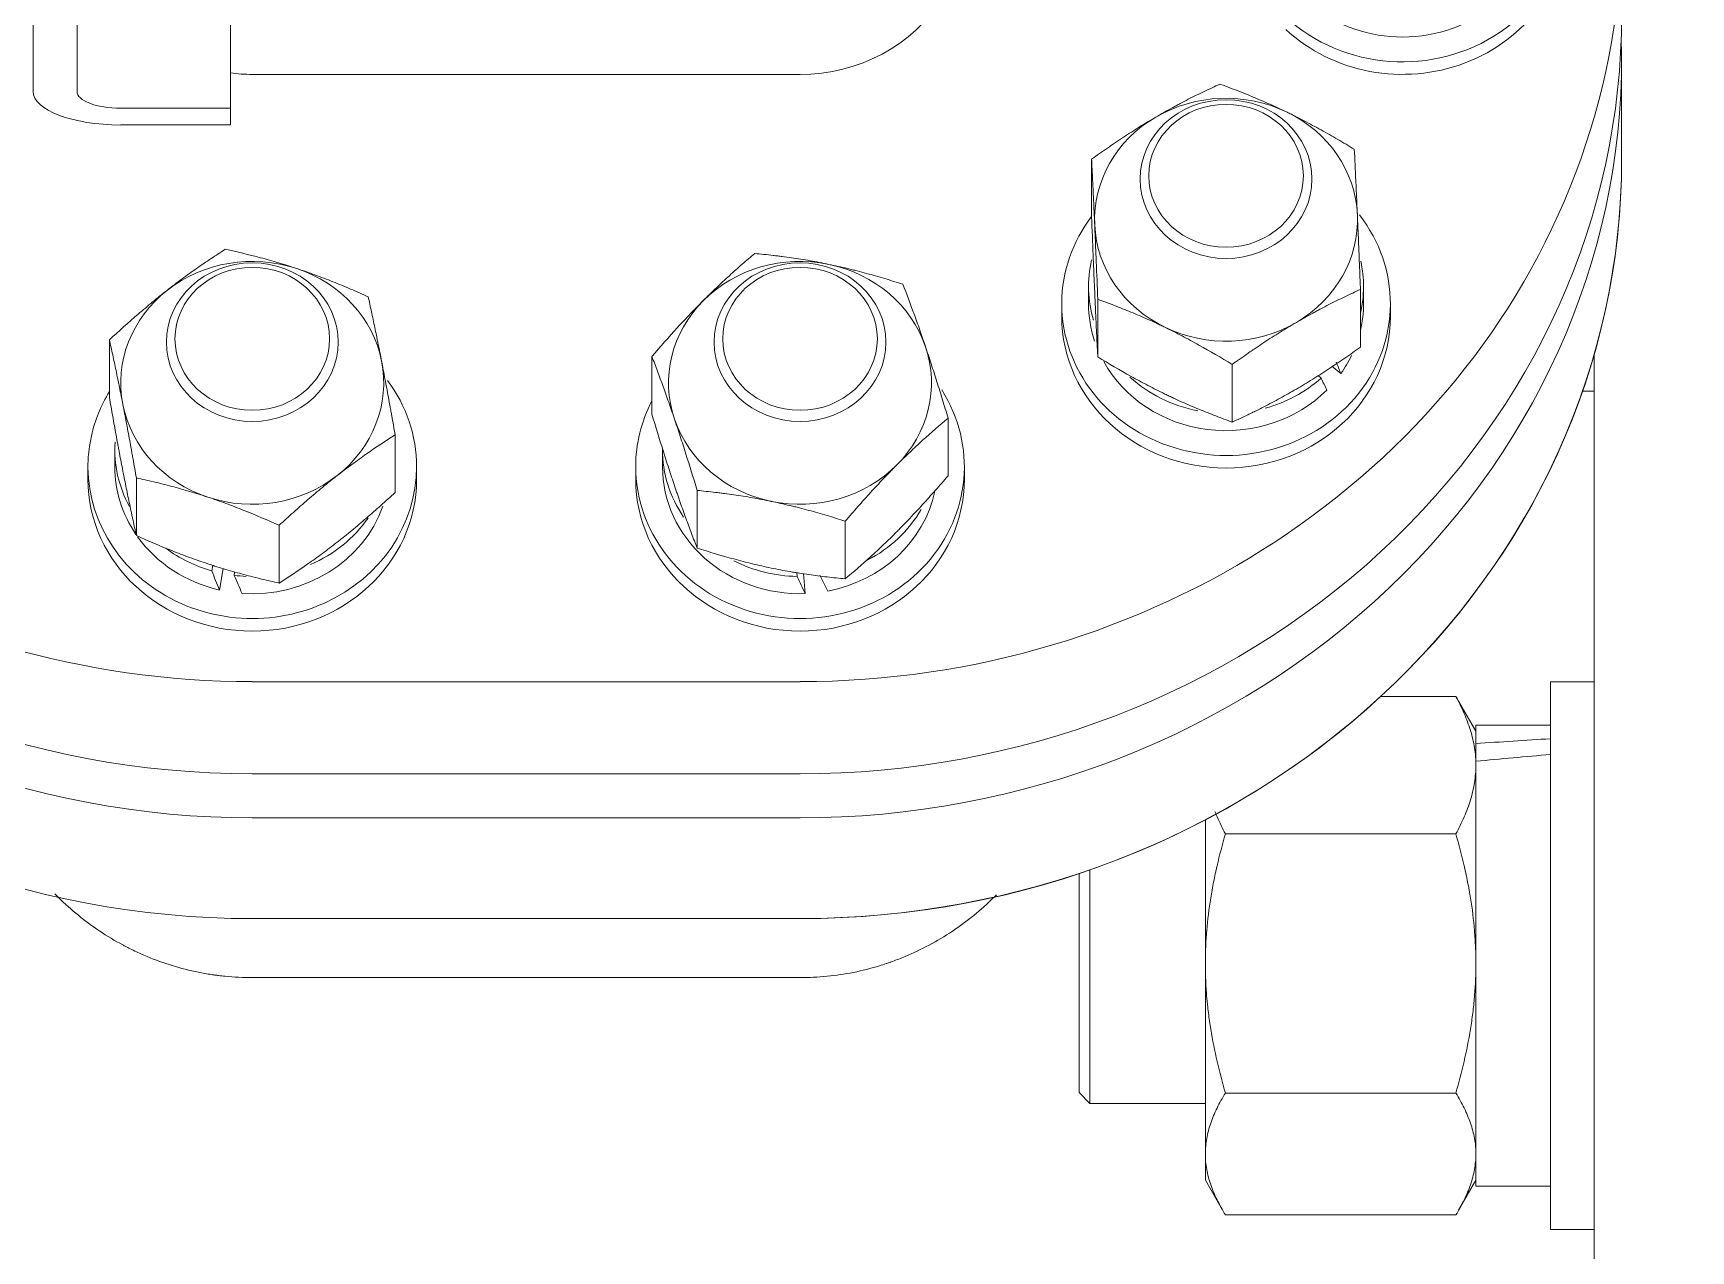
# Model space of a CAD drawing. Header units: millimetres. Extents: x 0 to 2970, y 0 to 2245.
# Drawn here: x 698.7 to 850, y 1632.1 to 1743.3 of the extents above; entities that cross this region are included whole.
import ezdxf

# ---------------------------------------------------------------- set-up
doc = ezdxf.new("R2010")
doc.units = ezdxf.units.MM
doc.layers.add('1', color=7, linetype='Continuous', true_color=0xffffff)
doc.layers.add('2', color=7, linetype='Continuous', true_color=0xffffff)

msp = doc.modelspace()

# ---------------------------------------------------------------- linework, layer by layer
at = {"layer": '1', "color": 7, "linetype": 'Continuous', "lineweight": 18}
for p, q in [((716.73, 1736.4), (716.73, 1770.67)), ((698.73, 1769.5), (698.73, 1737.93)), ((702.73, 1737.93), (702.73, 1769.5)), ((843.73, 1731.72), (843.73, 1740.91)), ((718.73, 1739.49), (768.73, 1739.49)), ((718.73, 1739.49), (768.73, 1739.49)), ((716.73, 1736.4), (706.73, 1736.4)), ((716.73, 1734.87), (716.73, 1736.4)), ((706.73, 1734.87), (716.73, 1734.87)), ((795.35, 1731.75), (795.35, 1726.49)), ((795.07, 1720.13), (795.07, 1718.56)), ((819.89, 1719.86), (819.89, 1714.6)), ((820.17, 1718.56), (820.17, 1720.13)), ((792.62, 1718.56), (792.62, 1717.41)), ((795.91, 1718.96), (795.91, 1713.7)), ((822.62, 1717.41), (822.62, 1718.56)), ((705.69, 1715.25), (705.69, 1709.99)), ((755.21, 1713.73), (755.21, 1708.47)), ((808.18, 1713.02), (808.18, 1707.75)), ((841.23, 1713.99), (841.23, 1464.93)), ((816.3, 1711.76), (816.02, 1711.99)), ((818.1, 1712.19), (817.29, 1712.85)), ((840.14, 1710.56), (841.23, 1710.56)), ((782.25, 1708.11), (782.25, 1702.85)), ((731.77, 1706.59), (731.77, 1701.33)), ((706.18, 1705.25), (706.18, 1703.68)), ((756.18, 1705.25), (756.18, 1703.68)), ((703.73, 1703.68), (703.73, 1702.53)), ((708.15, 1702.65), (708.15, 1697.39)), ((733.73, 1702.53), (733.73, 1703.68)), ((753.73, 1703.68), (753.73, 1702.53)), ((783.73, 1702.53), (783.73, 1703.68)), ((759.34, 1701.51), (759.34, 1696.25)), ((721.19, 1698.33), (721.19, 1693.06)), ((772.85, 1698.7), (772.85, 1693.44)), ((715.03, 1694.17), (715.12, 1694.67)), ((716.07, 1694.39), (715.73, 1692.42)), ((717.12, 1694.08), (717.07, 1693.76)), ((768.46, 1693.66), (768.44, 1694.02)), ((769.06, 1693.93), (769.19, 1692.09)), ((718.73, 1684.05), (768.73, 1684.05)), ((841.23, 1684.04), (837.23, 1684.04)), ((837.23, 1684.04), (837.23, 1634.04)), ((821.73, 1682.7), (828.6, 1682.7)), ((830.43, 1679.54), (828.84, 1682.29)), ((837.23, 1680.09), (830.43, 1680.09)), ((830.43, 1680.09), (830.43, 1678.41)), ((830.43, 1677.91), (830.43, 1678.41)), ((830.43, 1677.91), (830.43, 1676.79)), ((830.43, 1676.79), (830.43, 1637.99)), ((718.73, 1675.64), (768.73, 1675.64)), ((718.73, 1671.62), (768.73, 1671.62)), ((718.73, 1671.62), (768.73, 1671.62)), ((805.73, 1671.45), (805.73, 1658.33)), ((807.56, 1670.16), (828.6, 1670.16)), ((794.2, 1666.55), (794.2, 1646.54)), ((795.2, 1666.89), (795.2, 1645.54)), ((768.73, 1662.43), (718.73, 1662.43)), ((718.73, 1662.43), (768.73, 1662.43)), ((805.73, 1658.33), (805.73, 1640.94)), ((794.2, 1646.54), (795.2, 1645.54)), ((807.56, 1646.5), (828.6, 1646.5)), ((795.2, 1645.54), (805.73, 1645.54)), ((805.73, 1638.54), (805.73, 1640.94)), ((805.73, 1638.54), (807.31, 1635.8)), ((828.84, 1635.8), (830.43, 1638.54)), ((830.43, 1637.99), (837.23, 1637.99)), ((807.56, 1635.38), (828.6, 1635.38)), ((837.23, 1634.04), (841.23, 1634.04))]:
    msp.add_line(p, q, dxfattribs=at)
for centre, major_axis, ratio, start_param, end_param in [((768.73, 1753.35), (-75, 0), 0.92388, 1.570796, 4.041168), ((718.73, 1753.35), (75, 0), 0.92388, 2.307991, 4.712389), ((768.73, 1753.35), (-15, 0), 0.92388, 1.570796, 4.712389), ((768.73, 1753.35), (-15, 0), 0.92388, 1.570796, 4.712389), ((823.73, 1754.49), (-15, 0), 0.92388, 0.780881, 3.632661), ((823.73, 1754.49), (-12.55, 0), 0.92388, 0.281094, 3.141582), ((823.73, 1753.35), (-15, 0), 0.92388, 0.780881, 3.141689), ((718.73, 1744.93), (75, 0), 0.92388, 3.141593, 4.712389), ((768.73, 1744.93), (-75, 0), 0.92388, 1.570796, 3.141593), ((718.73, 1740.91), (75, 0), 0.92388, 3.112631, 4.712389), ((718.73, 1740.91), (-75, 0), 0.92388, 6.254224, 7.853982), ((768.73, 1740.91), (-75, 0), 0.92388, 1.570796, 3.170554), ((768.73, 1740.91), (-75, 0), 0.92388, 1.570796, 3.170554), ((718.73, 1753.35), (15, 0), 0.92388, 4.578626, 4.712389), ((718.73, 1753.35), (-15, 0), 0.92388, 1.437033, 1.570796), ((706.73, 1737.93), (8, 0), 0.382683, 3.141593, 4.712389), ((706.73, 1737.93), (-4, 0), 0.382683, 0, 1.570796), ((807.62, 1726.22), (12, 0), 0.92388, 1.087792, 2.13499), ((807.62, 1726.22), (12, 0), 0.92388, 0.040595, 1.087792), ((807.62, 1726.22), (12, 0), 0.92388, 2.13499, 3.182187), ((718.73, 1731.72), (75, 0), 0.92388, 3.141593, 4.712389), ((718.73, 1731.72), (75, 0), 0.92388, 3.141593, 4.712389), ((768.73, 1731.72), (75, 0), 0.92388, 4.712389, 6.283185), ((768.73, 1731.72), (-75, 0), 0.92388, 1.570796, 3.141593), ((807.62, 1718.56), (-15, 0), 0.92388, 0, 3.765688), ((807.62, 1726.22), (12, 0), 0.92388, 5.276582, 6.32378), ((807.62, 1718.56), (-15, 0), 0.92388, 5.670377, 6.278668), ((807.62, 1726.22), (12, 0), 0.92388, 3.182187, 4.229385), ((718.73, 1711.33), (12, 0), 0.92388, 1.225808, 2.273006), ((768.73, 1711.33), (12, 0), 0.92388, 1.349591, 2.396789), ((768.73, 1711.33), (12, 0), 0.92388, 0.302394, 1.349591), ((807.62, 1720.13), (-12.55, 0), 0.92388, 6.073169, 6.552599), ((807.62, 1720.13), (-12.55, 0), 0.92388, 2.930495, 3.342445), ((718.73, 1711.33), (12, 0), 0.92388, 0.17861, 1.225808), ((718.73, 1711.33), (12, 0), 0.92388, 2.273006, 3.320203), ((768.73, 1711.33), (12, 0), 0.92388, 2.396789, 3.443987), ((807.62, 1718.56), (-15, 0), 0.92388, 6.278668, 6.283185), ((807.62, 1718.56), (-12.55, 0), 0.92388, 6.283139, 6.581718), ((807.62, 1718.56), (-12.55, 0), 0.92388, 2.930532, 3.141659), ((807.62, 1717.41), (-15, 0), 0.92388, 6.278668, 6.283185), ((807.62, 1717.41), (-15, 0), 0.92388, 0, 3.141591), ((807.62, 1726.22), (12, 0), 0.92388, 4.229385, 5.276582), ((768.73, 1711.33), (12, 0), 0.92388, 5.538382, 6.585579), ((718.73, 1711.33), (12, 0), 0.92388, 5.414598, 6.461796), ((807.62, 1718.56), (-12.55, 0), 0.92388, 0.473819, 2.392885), ((807.62, 1722.39), (-11.86, 19.92), 0.205952, 4.057023, 4.115), ((807.62, 1718.56), (-12.55, 0), 0.92388, 2.559221, 2.720457), ((718.73, 1703.68), (15, 0), 0.92388, 0, 0.604645), ((807.62, 1720.13), (-12.55, 0), 0.92388, 0.795487, 1.363424), ((807.62, 1720.13), (-12.55, 0), 0.92388, 1.859103, 2.335187), ((807.62, 1717.87), (-11.86, 19.92), 0.205952, 4.223359, 4.281057), ((718.73, 1703.68), (15, 0), 0.92388, 2.624591, 2.936885), ((768.73, 1703.68), (-15, 0), 0.92388, 0, 3.671637), ((718.73, 1711.33), (12, 0), 0.92388, 3.320203, 4.367401), ((768.73, 1703.68), (-15, 0), 0.92388, 5.835114, 6.283185), ((768.73, 1711.33), (12, 0), 0.92388, 3.443987, 4.491184), ((718.73, 1703.68), (15, 0), 0.92388, 2.936885, 6.283185), ((718.73, 1705.25), (12.55, 0), 0.92388, 3.084416, 3.606642), ((768.73, 1705.25), (-12.55, 0), 0.92388, 6.283143, 6.844293), ((718.73, 1702.53), (15, 0), 0.92388, 3.141677, 6.283172), ((718.73, 1703.68), (12.55, 0), 0.92388, 3.141567, 3.704056), ((718.73, 1711.33), (12, 0), 0.92388, 4.367401, 5.414598), ((768.73, 1702.53), (-15, 0), 0.92388, 0.000097, 3.141591), ((768.73, 1703.68), (-12.55, 0), 0.92388, 6.283183, 7.890672), ((768.73, 1711.33), (12, 0), 0.92388, 4.491184, 5.538382), ((768.73, 1703.68), (-12.55, 0), 0.92388, 1.773822, 2.948162), ((718.73, 1703.68), (12.55, 0), 0.92388, 4.637431, 5.967428), ((768.73, 1705.25), (-12.55, 0), 0.92388, 2.081727, 2.650811), ((718.73, 1705.25), (12.55, 0), 0.92388, 5.149365, 5.712879), ((718.73, 1703.68), (12.55, 0), 0.92388, 3.725753, 4.471373), ((718.73, 1705.25), (12.55, 0), 0.92388, 4.031954, 4.413397), ((768.73, 1705.25), (-12.55, 0), 0.92388, 1.068639, 1.549789), ((718.73, 1701.42), (-11.2, 31.17), 0.181675, 1.739929, 1.797905), ((718.73, 1705.94), (-11.2, 31.17), 0.181675, 1.906265, 1.963963), ((718.73, 1705.25), (12.55, 0), 0.92388, 4.579733, 4.667567), ((768.73, 1702.99), (-12, 28.89), 0.12701, 1.846536, 1.904234), ((768.73, 1707.51), (-12, 28.89), 0.12701, 2.012593, 2.07057), ((827.44, 1659.04), (119.37, 8.96), 0.159549, 1.476717, 1.533767), ((847.02, 1659.04), (119.37, 8.96), 0.159549, 1.640913, 1.698233)]:
    msp.add_ellipse(centre, major_axis=major_axis, ratio=ratio, start_param=start_param, end_param=end_param, dxfattribs=at)
for centre, major_axis in [((807.62, 1729.93), (7.84, 0)), ((807.62, 1730.23), (-7.06, 0)), ((718.73, 1715.05), (7.84, 0)), ((768.73, 1715.05), (7.84, 0)), ((718.73, 1715.35), (-7.06, 0)), ((768.73, 1715.35), (-7.06, 0))]:
    msp.add_ellipse(centre, major_axis=major_axis, ratio=0.92388, dxfattribs=at)
for points, knots in [([(801.2, 1735.58), (801.7, 1735.87), (802.19, 1736.16), (802.75, 1736.46), (802.82, 1736.5), (802.94, 1736.56), (803.13, 1736.66), (803.56, 1736.89), (803.93, 1737.09), (804.66, 1737.46), (805.15, 1737.7), (806.11, 1738.16), (806.58, 1738.38), (807.06, 1738.6)], [0, 0, 0, 0, 0.25, 0.25, 0.28125, 0.28125, 0.3125, 0.375, 0.5, 0.5, 0.75, 0.75, 1, 1, 1, 1]), ([(807.06, 1738.6), (808.06, 1738.24), (809.07, 1737.85), (810.6, 1737.21), (811.12, 1736.99), (812.15, 1736.53), (812.67, 1736.29), (813.19, 1736.03)], [0, 0, 0, 0, 0.5, 0.5, 0.75, 0.75, 1, 1, 1, 1]), ([(813.19, 1736.03), (813.32, 1735.97), (813.45, 1735.91), (813.65, 1735.81), (813.71, 1735.78), (813.84, 1735.71), (814.17, 1735.55), (814.49, 1735.38), (815.27, 1734.98), (815.78, 1734.7), (816.81, 1734.14), (817.31, 1733.85), (818.32, 1733.26), (818.83, 1732.96), (819.33, 1732.65)], [0, 0, 0, 0, 0.0625, 0.0625, 0.09375, 0.09375, 0.125, 0.25, 0.25, 0.5, 0.5, 0.75, 0.75, 1, 1, 1, 1]), ([(795.35, 1731.75), (795.82, 1732.09), (796.3, 1732.43), (796.91, 1732.85), (797.03, 1732.93), (797.28, 1733.1), (797.64, 1733.35), (798.01, 1733.59), (798.74, 1734.07), (799.23, 1734.39), (800.21, 1735), (800.71, 1735.3), (801.2, 1735.58)], [0, 0, 0, 0, 0.25, 0.25, 0.3125, 0.3125, 0.375, 0.5, 0.5, 0.75, 0.75, 1, 1, 1, 1]), ([(819.33, 1732.65), (819.37, 1731.73), (819.42, 1730.78), (819.49, 1729.29), (819.51, 1728.78), (819.56, 1727.74), (819.58, 1727.21), (819.61, 1726.67)], [0, 0, 0, 0, 0.5, 0.5, 0.75, 0.75, 1, 1, 1, 1]), ([(795.63, 1725.77), (795.62, 1725.9), (795.62, 1726.04), (795.61, 1726.24), (795.6, 1726.31), (795.6, 1726.44), (795.58, 1726.78), (795.57, 1727.11), (795.53, 1727.89), (795.51, 1728.39), (795.46, 1729.39), (795.44, 1729.87), (795.39, 1730.83), (795.37, 1731.29), (795.35, 1731.75)], [0, 0, 0, 0, 0.0625, 0.0625, 0.09375, 0.09375, 0.125, 0.25, 0.25, 0.5, 0.5, 0.75, 0.75, 1, 1, 1, 1]), ([(819.61, 1726.67), (819.61, 1726.53), (819.62, 1726.39), (819.63, 1726.19), (819.63, 1726.12), (819.64, 1725.98), (819.65, 1725.64), (819.67, 1725.29), (819.7, 1724.45), (819.73, 1723.89), (819.77, 1722.75), (819.8, 1722.18), (819.84, 1721.03), (819.87, 1720.45), (819.89, 1719.86)], [0, 0, 0, 0, 0.0625, 0.0625, 0.09375, 0.09375, 0.125, 0.25, 0.25, 0.5, 0.5, 0.75, 0.75, 1, 1, 1, 1]), ([(795.35, 1726.49), (795.39, 1725.32), (795.44, 1724.16), (795.51, 1722.45), (795.53, 1721.89), (795.58, 1720.78), (795.6, 1720.23), (795.63, 1719.68)], [0, 0, 0, 0, 0.5, 0.5, 0.75, 0.75, 1, 1, 1, 1]), ([(795.91, 1718.96), (795.86, 1720.13), (795.82, 1721.29), (795.75, 1722.99), (795.72, 1723.56), (795.68, 1724.67), (795.65, 1725.22), (795.63, 1725.77)], [0, 0, 0, 0, 0.5, 0.5, 0.75, 0.75, 1, 1, 1, 1]), ([(710.98, 1719.8), (711.09, 1719.89), (711.2, 1719.97), (711.37, 1720.1), (711.43, 1720.15), (711.54, 1720.23), (711.82, 1720.45), (712.1, 1720.66), (712.77, 1721.15), (713.21, 1721.47), (714.09, 1722.09), (714.53, 1722.38), (715.4, 1722.96), (715.83, 1723.25), (716.27, 1723.52)], [0, 0, 0, 0, 0.0625, 0.0625, 0.09375, 0.09375, 0.125, 0.25, 0.25, 0.5, 0.5, 0.75, 0.75, 1, 1, 1, 1]), ([(716.27, 1723.52), (717.33, 1723.29), (718.41, 1723.04), (720.03, 1722.61), (720.58, 1722.45), (721.68, 1722.13), (722.23, 1721.95), (722.79, 1721.77)], [0, 0, 0, 0, 0.5, 0.5, 0.75, 0.75, 1, 1, 1, 1]), ([(759.9, 1718.85), (760, 1718.95), (760.1, 1719.05), (760.25, 1719.2), (760.3, 1719.25), (760.4, 1719.34), (760.65, 1719.59), (760.9, 1719.83), (761.5, 1720.4), (761.89, 1720.76), (762.67, 1721.47), (763.06, 1721.82), (763.83, 1722.49), (764.22, 1722.82), (764.6, 1723.14)], [0, 0, 0, 0, 0.0625, 0.0625, 0.09375, 0.09375, 0.125, 0.25, 0.25, 0.5, 0.5, 0.75, 0.75, 1, 1, 1, 1]), ([(764.6, 1723.14), (765.15, 1723.09), (765.71, 1723.03), (766.41, 1722.95), (766.55, 1722.93), (766.83, 1722.9), (767.25, 1722.85), (767.67, 1722.79), (768.52, 1722.67), (769.08, 1722.58), (770.22, 1722.38), (770.79, 1722.27), (771.36, 1722.15)], [0, 0, 0, 0, 0.25, 0.25, 0.3125, 0.3125, 0.375, 0.5, 0.5, 0.75, 0.75, 1, 1, 1, 1]), ([(771.36, 1722.15), (771.93, 1722.03), (772.5, 1721.9), (773.15, 1721.75), (773.22, 1721.73), (773.37, 1721.69), (773.58, 1721.64), (774.08, 1721.51), (774.51, 1721.4), (775.35, 1721.17), (775.91, 1721.01), (777.02, 1720.68), (777.57, 1720.51), (778.12, 1720.34)], [0, 0, 0, 0, 0.25, 0.25, 0.28125, 0.28125, 0.3125, 0.375, 0.5, 0.5, 0.75, 0.75, 1, 1, 1, 1]), ([(722.79, 1721.77), (722.92, 1721.72), (723.06, 1721.67), (723.27, 1721.6), (723.34, 1721.58), (723.48, 1721.53), (723.82, 1721.41), (724.17, 1721.29), (724.99, 1720.99), (725.54, 1720.78), (726.63, 1720.35), (727.17, 1720.12), (728.24, 1719.67), (728.77, 1719.43), (729.31, 1719.19)], [0, 0, 0, 0, 0.0625, 0.0625, 0.09375, 0.09375, 0.125, 0.25, 0.25, 0.5, 0.5, 0.75, 0.75, 1, 1, 1, 1]), ([(705.69, 1715.25), (706.55, 1716.05), (707.42, 1716.84), (708.75, 1717.98), (709.19, 1718.35), (710.08, 1719.09), (710.53, 1719.45), (710.98, 1719.8)], [0, 0, 0, 0, 0.5, 0.5, 0.75, 0.75, 1, 1, 1, 1]), ([(730.54, 1713.3), (730.43, 1713.84), (730.33, 1714.36), (730.21, 1714.94), (730.2, 1715.01), (730.17, 1715.14), (730.13, 1715.33), (730.04, 1715.77), (729.96, 1716.14), (729.81, 1716.88), (729.71, 1717.36), (729.51, 1718.29), (729.41, 1718.74), (729.31, 1719.19)], [0, 0, 0, 0, 0.25, 0.25, 0.28125, 0.28125, 0.3125, 0.375, 0.5, 0.5, 0.75, 0.75, 1, 1, 1, 1]), ([(778.12, 1720.34), (778.46, 1719.46), (778.8, 1718.56), (779.31, 1717.14), (779.49, 1716.65), (779.83, 1715.66), (780.01, 1715.16), (780.18, 1714.64)], [0, 0, 0, 0, 0.5, 0.5, 0.75, 0.75, 1, 1, 1, 1]), ([(795.63, 1719.68), (795.63, 1719.55), (795.64, 1719.41), (795.65, 1719.21), (795.65, 1719.14), (795.66, 1719.01), (795.67, 1718.67), (795.69, 1718.34), (795.72, 1717.56), (795.75, 1717.05), (795.79, 1716.06), (795.82, 1715.58), (795.86, 1714.62), (795.89, 1714.16), (795.91, 1713.7)], [0, 0, 0, 0, 0.0625, 0.0625, 0.09375, 0.09375, 0.125, 0.25, 0.25, 0.5, 0.5, 0.75, 0.75, 1, 1, 1, 1]), ([(814.04, 1716.85), (814.53, 1717.14), (815.03, 1717.42), (815.59, 1717.72), (815.65, 1717.76), (815.77, 1717.83), (815.96, 1717.93), (816.39, 1718.16), (816.76, 1718.35), (817.49, 1718.72), (817.98, 1718.96), (818.94, 1719.42), (819.42, 1719.65), (819.89, 1719.86)], [0, 0, 0, 0, 0.25, 0.25, 0.28125, 0.28125, 0.3125, 0.375, 0.5, 0.5, 0.75, 0.75, 1, 1, 1, 1]), ([(755.21, 1713.73), (755.98, 1714.63), (756.75, 1715.51), (757.92, 1716.79), (758.32, 1717.21), (759.11, 1718.04), (759.5, 1718.45), (759.9, 1718.85)], [0, 0, 0, 0, 0.5, 0.5, 0.75, 0.75, 1, 1, 1, 1]), ([(802.04, 1716.4), (801.91, 1716.46), (801.78, 1716.52), (801.59, 1716.62), (801.52, 1716.65), (801.39, 1716.71), (801.07, 1716.86), (800.74, 1717.01), (799.97, 1717.36), (799.45, 1717.58), (798.43, 1718), (797.92, 1718.21), (796.91, 1718.59), (796.41, 1718.78), (795.91, 1718.96)], [0, 0, 0, 0, 0.0625, 0.0625, 0.09375, 0.09375, 0.125, 0.25, 0.25, 0.5, 0.5, 0.75, 0.75, 1, 1, 1, 1]), ([(808.18, 1713.02), (807.18, 1713.63), (806.17, 1714.22), (804.63, 1715.07), (804.12, 1715.35), (803.09, 1715.88), (802.57, 1716.15), (802.04, 1716.4)], [0, 0, 0, 0, 0.5, 0.5, 0.75, 0.75, 1, 1, 1, 1]), ([(814.04, 1716.85), (813.54, 1716.56), (813.05, 1716.26), (812.06, 1715.65), (811.57, 1715.34), (810.84, 1714.85), (810.48, 1714.61), (810.11, 1714.36), (809.87, 1714.2), (809.74, 1714.11), (809.14, 1713.69), (808.66, 1713.36), (808.18, 1713.02)], [0, 0, 0, 0, 0.25, 0.25, 0.5, 0.5, 0.625, 0.6875, 0.6875, 0.75, 0.75, 1, 1, 1, 1]), ([(706.92, 1709.36), (706.81, 1709.9), (706.71, 1710.42), (706.59, 1711), (706.58, 1711.07), (706.55, 1711.2), (706.51, 1711.39), (706.42, 1711.83), (706.34, 1712.2), (706.19, 1712.94), (706.09, 1713.42), (705.89, 1714.35), (705.79, 1714.81), (705.69, 1715.25)], [0, 0, 0, 0, 0.25, 0.25, 0.28125, 0.28125, 0.3125, 0.375, 0.5, 0.5, 0.75, 0.75, 1, 1, 1, 1]), ([(780.18, 1714.64), (780.23, 1714.51), (780.27, 1714.38), (780.34, 1714.18), (780.36, 1714.11), (780.4, 1713.98), (780.51, 1713.65), (780.62, 1713.32), (780.88, 1712.52), (781.05, 1711.98), (781.4, 1710.89), (781.57, 1710.34), (781.91, 1709.23), (782.08, 1708.68), (782.25, 1708.11)], [0, 0, 0, 0, 0.0625, 0.0625, 0.09375, 0.09375, 0.125, 0.25, 0.25, 0.5, 0.5, 0.75, 0.75, 1, 1, 1, 1]), ([(814.04, 1710.76), (814.53, 1711.05), (815.03, 1711.35), (815.59, 1711.7), (815.65, 1711.74), (815.77, 1711.82), (815.96, 1711.94), (816.39, 1712.21), (816.76, 1712.45), (817.49, 1712.93), (817.98, 1713.26), (818.94, 1713.92), (819.42, 1714.26), (819.89, 1714.6)], [0, 0, 0, 0, 0.25, 0.25, 0.28125, 0.28125, 0.3125, 0.375, 0.5, 0.5, 0.75, 0.75, 1, 1, 1, 1]), ([(730.54, 1713.3), (730.64, 1712.77), (730.74, 1712.23), (730.95, 1711.14), (731.05, 1710.58), (731.21, 1709.74), (731.28, 1709.32), (731.36, 1708.89), (731.41, 1708.6), (731.44, 1708.46), (731.57, 1707.74), (731.67, 1707.17), (731.77, 1706.59)], [0, 0, 0, 0, 0.25, 0.25, 0.5, 0.5, 0.625, 0.6875, 0.6875, 0.75, 0.75, 1, 1, 1, 1]), ([(757.27, 1708.03), (757.23, 1708.16), (757.18, 1708.29), (757.12, 1708.48), (757.1, 1708.55), (757.05, 1708.68), (756.94, 1709), (756.83, 1709.31), (756.57, 1710.05), (756.4, 1710.54), (756.06, 1711.48), (755.89, 1711.95), (755.55, 1712.85), (755.38, 1713.3), (755.21, 1713.73)], [0, 0, 0, 0, 0.0625, 0.0625, 0.09375, 0.09375, 0.125, 0.25, 0.25, 0.5, 0.5, 0.75, 0.75, 1, 1, 1, 1]), ([(795.91, 1713.7), (796.91, 1713.09), (797.92, 1712.49), (799.46, 1711.64), (799.97, 1711.37), (801, 1710.83), (801.52, 1710.57), (802.04, 1710.31)], [0, 0, 0, 0, 0.5, 0.5, 0.75, 0.75, 1, 1, 1, 1]), ([(706.92, 1703.28), (706.81, 1703.81), (706.71, 1704.36), (706.59, 1704.98), (706.58, 1705.05), (706.55, 1705.19), (706.51, 1705.4), (706.42, 1705.89), (706.34, 1706.31), (706.19, 1707.15), (706.09, 1707.71), (705.89, 1708.85), (705.79, 1709.42), (705.69, 1709.99)], [0, 0, 0, 0, 0.25, 0.25, 0.28125, 0.28125, 0.3125, 0.375, 0.5, 0.5, 0.75, 0.75, 1, 1, 1, 1]), ([(802.04, 1710.31), (802.18, 1710.25), (802.31, 1710.19), (802.5, 1710.09), (802.57, 1710.06), (802.7, 1710), (803.02, 1709.85), (803.35, 1709.7), (804.12, 1709.35), (804.64, 1709.13), (805.66, 1708.71), (806.17, 1708.51), (807.18, 1708.12), (807.68, 1707.93), (808.18, 1707.75)], [0, 0, 0, 0, 0.0625, 0.0625, 0.09375, 0.09375, 0.125, 0.25, 0.25, 0.5, 0.5, 0.75, 0.75, 1, 1, 1, 1]), ([(808.18, 1707.75), (808.66, 1707.97), (809.14, 1708.19), (809.74, 1708.48), (809.87, 1708.54), (810.11, 1708.66), (810.48, 1708.84), (810.84, 1709.02), (811.57, 1709.4), (812.06, 1709.66), (813.05, 1710.2), (813.54, 1710.47), (814.04, 1710.76)], [0, 0, 0, 0, 0.25, 0.25, 0.3125, 0.3125, 0.375, 0.5, 0.5, 0.75, 0.75, 1, 1, 1, 1]), ([(708.15, 1702.65), (708.05, 1703.23), (707.95, 1703.8), (707.82, 1704.52), (707.79, 1704.66), (707.74, 1704.95), (707.67, 1705.38), (707.59, 1705.8), (707.44, 1706.64), (707.33, 1707.2), (707.13, 1708.29), (707.02, 1708.83), (706.92, 1709.36)], [0, 0, 0, 0, 0.25, 0.25, 0.3125, 0.3125, 0.375, 0.5, 0.5, 0.75, 0.75, 1, 1, 1, 1]), ([(755.21, 1708.47), (755.55, 1707.34), (755.89, 1706.23), (756.4, 1704.6), (756.57, 1704.06), (756.92, 1702.99), (757.1, 1702.47), (757.27, 1701.95)], [0, 0, 0, 0, 0.5, 0.5, 0.75, 0.75, 1, 1, 1, 1]), ([(759.34, 1701.51), (759, 1702.64), (758.66, 1703.75), (758.14, 1705.38), (757.97, 1705.92), (757.62, 1706.98), (757.45, 1707.51), (757.27, 1708.03)], [0, 0, 0, 0, 0.5, 0.5, 0.75, 0.75, 1, 1, 1, 1]), ([(782.25, 1708.11), (781.48, 1707.47), (780.7, 1706.8), (779.53, 1705.73), (779.14, 1705.36), (778.35, 1704.61), (777.95, 1704.22), (777.55, 1703.82)], [0, 0, 0, 0, 0.5, 0.5, 0.75, 0.75, 1, 1, 1, 1]), ([(731.77, 1706.59), (730.9, 1706.04), (730.03, 1705.46), (728.71, 1704.54), (728.27, 1704.22), (727.38, 1703.56), (726.93, 1703.22), (726.48, 1702.87)], [0, 0, 0, 0, 0.5, 0.5, 0.75, 0.75, 1, 1, 1, 1]), ([(706.92, 1703.28), (707.02, 1702.75), (707.13, 1702.23), (707.33, 1701.21), (707.44, 1700.71), (707.59, 1699.97), (707.67, 1699.61), (707.74, 1699.25), (707.79, 1699.01), (707.82, 1698.89), (707.95, 1698.3), (708.05, 1697.84), (708.15, 1697.39)], [0, 0, 0, 0, 0.25, 0.25, 0.5, 0.5, 0.625, 0.6875, 0.6875, 0.75, 0.75, 1, 1, 1, 1]), ([(714.67, 1700.9), (714.53, 1700.95), (714.39, 1700.99), (714.18, 1701.06), (714.11, 1701.08), (713.98, 1701.13), (713.63, 1701.24), (713.29, 1701.34), (712.46, 1701.59), (711.91, 1701.74), (710.83, 1702.03), (710.29, 1702.16), (709.22, 1702.42), (708.68, 1702.54), (708.15, 1702.65)], [0, 0, 0, 0, 0.0625, 0.0625, 0.09375, 0.09375, 0.125, 0.25, 0.25, 0.5, 0.5, 0.75, 0.75, 1, 1, 1, 1]), ([(726.48, 1702.87), (726.37, 1702.78), (726.25, 1702.69), (726.08, 1702.56), (726.03, 1702.52), (725.92, 1702.43), (725.64, 1702.2), (725.36, 1701.97), (724.69, 1701.42), (724.24, 1701.05), (723.36, 1700.29), (722.93, 1699.9), (722.05, 1699.12), (721.62, 1698.73), (721.19, 1698.33)], [0, 0, 0, 0, 0.0625, 0.0625, 0.09375, 0.09375, 0.125, 0.25, 0.25, 0.5, 0.5, 0.75, 0.75, 1, 1, 1, 1]), ([(777.55, 1703.82), (777.45, 1703.72), (777.35, 1703.62), (777.2, 1703.47), (777.15, 1703.42), (777.05, 1703.31), (776.8, 1703.06), (776.55, 1702.8), (775.96, 1702.18), (775.57, 1701.76), (774.78, 1700.9), (774.4, 1700.47), (773.62, 1699.59), (773.24, 1699.15), (772.85, 1698.7)], [0, 0, 0, 0, 0.0625, 0.0625, 0.09375, 0.09375, 0.125, 0.25, 0.25, 0.5, 0.5, 0.75, 0.75, 1, 1, 1, 1]), ([(777.55, 1697.73), (777.65, 1697.83), (777.75, 1697.93), (777.9, 1698.09), (777.95, 1698.14), (778.05, 1698.24), (778.3, 1698.49), (778.55, 1698.75), (779.14, 1699.38), (779.53, 1699.8), (780.32, 1700.65), (780.7, 1701.09), (781.48, 1701.96), (781.86, 1702.4), (782.25, 1702.85)], [0, 0, 0, 0, 0.0625, 0.0625, 0.09375, 0.09375, 0.125, 0.25, 0.25, 0.5, 0.5, 0.75, 0.75, 1, 1, 1, 1]), ([(721.19, 1698.33), (720.12, 1698.8), (719.05, 1699.26), (717.42, 1699.91), (716.87, 1700.12), (715.78, 1700.52), (715.22, 1700.72), (714.67, 1700.9)], [0, 0, 0, 0, 0.5, 0.5, 0.75, 0.75, 1, 1, 1, 1]), ([(726.48, 1696.79), (726.59, 1696.87), (726.7, 1696.96), (726.87, 1697.1), (726.93, 1697.14), (727.04, 1697.23), (727.32, 1697.45), (727.6, 1697.68), (728.27, 1698.23), (728.71, 1698.61), (729.59, 1699.37), (730.03, 1699.75), (730.9, 1700.53), (731.34, 1700.93), (731.77, 1701.33)], [0, 0, 0, 0, 0.0625, 0.0625, 0.09375, 0.09375, 0.125, 0.25, 0.25, 0.5, 0.5, 0.75, 0.75, 1, 1, 1, 1]), ([(757.27, 1701.95), (757.32, 1701.82), (757.36, 1701.69), (757.43, 1701.5), (757.45, 1701.43), (757.49, 1701.3), (757.6, 1700.98), (757.71, 1700.67), (757.97, 1699.92), (758.14, 1699.44), (758.49, 1698.49), (758.66, 1698.03), (759, 1697.13), (759.17, 1696.68), (759.34, 1696.25)], [0, 0, 0, 0, 0.0625, 0.0625, 0.09375, 0.09375, 0.125, 0.25, 0.25, 0.5, 0.5, 0.75, 0.75, 1, 1, 1, 1]), ([(766.09, 1700.52), (765.52, 1700.64), (764.95, 1700.74), (763.82, 1700.94), (763.25, 1701.03), (762.41, 1701.16), (761.98, 1701.21), (761.56, 1701.27), (761.28, 1701.3), (761.14, 1701.32), (760.44, 1701.4), (759.88, 1701.46), (759.34, 1701.51)], [0, 0, 0, 0, 0.25, 0.25, 0.5, 0.5, 0.625, 0.6875, 0.6875, 0.75, 0.75, 1, 1, 1, 1]), ([(766.09, 1700.52), (766.67, 1700.4), (767.24, 1700.27), (767.89, 1700.11), (767.96, 1700.1), (768.1, 1700.06), (768.32, 1700.01), (768.82, 1699.88), (769.24, 1699.77), (770.09, 1699.54), (770.65, 1699.38), (771.76, 1699.05), (772.31, 1698.88), (772.85, 1698.7)], [0, 0, 0, 0, 0.25, 0.25, 0.28125, 0.28125, 0.3125, 0.375, 0.5, 0.5, 0.75, 0.75, 1, 1, 1, 1]), ([(708.15, 1697.39), (709.22, 1696.91), (710.29, 1696.45), (711.92, 1695.8), (712.46, 1695.59), (713.56, 1695.19), (714.11, 1695), (714.67, 1694.82)], [0, 0, 0, 0, 0.5, 0.5, 0.75, 0.75, 1, 1, 1, 1]), ([(721.19, 1693.06), (722.05, 1693.61), (722.93, 1694.19), (724.25, 1695.12), (724.69, 1695.43), (725.58, 1696.09), (726.03, 1696.43), (726.48, 1696.79)], [0, 0, 0, 0, 0.5, 0.5, 0.75, 0.75, 1, 1, 1, 1]), ([(772.85, 1693.44), (773.62, 1694.08), (774.4, 1694.76), (775.57, 1695.82), (775.96, 1696.19), (776.75, 1696.94), (777.15, 1697.33), (777.55, 1697.73)], [0, 0, 0, 0, 0.5, 0.5, 0.75, 0.75, 1, 1, 1, 1]), ([(714.67, 1694.82), (714.81, 1694.77), (714.95, 1694.72), (715.15, 1694.66), (715.22, 1694.63), (715.36, 1694.59), (715.71, 1694.48), (716.05, 1694.38), (716.88, 1694.13), (717.42, 1693.98), (718.51, 1693.69), (719.05, 1693.55), (720.12, 1693.3), (720.66, 1693.18), (721.19, 1693.06)], [0, 0, 0, 0, 0.0625, 0.0625, 0.09375, 0.09375, 0.125, 0.25, 0.25, 0.5, 0.5, 0.75, 0.75, 1, 1, 1, 1]), ([(759.34, 1696.25), (759.88, 1696.07), (760.44, 1695.9), (761.14, 1695.69), (761.28, 1695.65), (761.56, 1695.57), (761.98, 1695.44), (762.41, 1695.33), (763.25, 1695.1), (763.82, 1694.95), (764.95, 1694.68), (765.52, 1694.55), (766.09, 1694.43)], [0, 0, 0, 0, 0.25, 0.25, 0.3125, 0.3125, 0.375, 0.5, 0.5, 0.75, 0.75, 1, 1, 1, 1]), ([(766.09, 1694.43), (766.67, 1694.31), (767.24, 1694.2), (767.89, 1694.09), (767.96, 1694.08), (768.1, 1694.05), (768.32, 1694.02), (768.82, 1693.94), (769.24, 1693.87), (770.09, 1693.75), (770.65, 1693.68), (771.76, 1693.55), (772.31, 1693.49), (772.85, 1693.44)], [0, 0, 0, 0, 0.25, 0.25, 0.28125, 0.28125, 0.3125, 0.375, 0.5, 0.5, 0.75, 0.75, 1, 1, 1, 1]), ([(830.43, 1676.43), (830.43, 1676.56), (830.42, 1676.7), (830.42, 1676.9), (830.41, 1676.96), (830.41, 1677.1), (830.38, 1677.43), (830.34, 1677.76), (830.22, 1678.55), (830.09, 1679.08), (829.77, 1680.12), (829.58, 1680.64), (829.13, 1681.67), (828.88, 1682.19), (828.6, 1682.7)], [0, 0, 0, 0, 0.0625, 0.0625, 0.09375, 0.09375, 0.125, 0.25, 0.25, 0.5, 0.5, 0.75, 0.75, 1, 1, 1, 1]), ([(828.6, 1670.16), (828.88, 1670.67), (829.13, 1671.19), (829.58, 1672.22), (829.78, 1672.74), (830.09, 1673.79), (830.22, 1674.31), (830.34, 1675.1), (830.37, 1675.37), (830.42, 1675.9), (830.43, 1676.16), (830.43, 1676.43)], [0, 0, 0, 0, 0.25, 0.25, 0.5, 0.5, 0.75, 0.75, 0.875, 0.875, 1, 1, 1, 1]), ([(806.6, 1672.19), (806.66, 1672.03), (806.73, 1671.87), (807.03, 1671.19), (807.28, 1670.67), (807.56, 1670.16)], [0, 0, 0, 0, 0.240266, 0.240266, 1, 1, 1, 1]), ([(807.56, 1670.16), (807.28, 1669.2), (807.03, 1668.23), (806.77, 1667.12), (806.74, 1667), (806.69, 1666.76), (806.61, 1666.39), (806.43, 1665.53), (806.3, 1664.79), (806.06, 1663.31), (805.94, 1662.32), (805.81, 1660.83), (805.78, 1660.33), (805.74, 1659.33), (805.73, 1658.83), (805.73, 1658.33)], [0, 0, 0, 0, 0.25, 0.25, 0.28125, 0.28125, 0.3125, 0.375, 0.5, 0.5, 0.75, 0.75, 0.875, 0.875, 1, 1, 1, 1]), ([(830.43, 1658.33), (830.43, 1658.83), (830.42, 1659.33), (830.37, 1660.33), (830.34, 1660.83), (830.22, 1662.32), (830.1, 1663.31), (829.86, 1664.79), (829.72, 1665.53), (829.55, 1666.39), (829.47, 1666.76), (829.41, 1667), (829.38, 1667.12), (829.13, 1668.23), (828.87, 1669.2), (828.6, 1670.16)], [0, 0, 0, 0, 0.125, 0.125, 0.25, 0.25, 0.5, 0.5, 0.625, 0.6875, 0.71875, 0.71875, 0.75, 0.75, 1, 1, 1, 1]), ([(805.73, 1658.33), (805.73, 1657.83), (805.75, 1656.83), (805.81, 1655.83), (805.86, 1655.2), (805.88, 1655.07), (805.9, 1654.82), (805.94, 1654.44), (806.04, 1653.57), (806.14, 1652.82), (806.39, 1651.34), (806.58, 1650.36), (807.03, 1648.42), (807.28, 1647.46), (807.56, 1646.5)], [0, 0, 0, 0, 0.125, 0.25, 0.25, 0.28125, 0.28125, 0.3125, 0.375, 0.5, 0.5, 0.75, 0.75, 1, 1, 1, 1]), ([(830.43, 1658.33), (830.43, 1657.83), (830.41, 1656.83), (830.34, 1655.83), (830.29, 1655.2), (830.28, 1655.07), (830.25, 1654.82), (830.22, 1654.44), (830.12, 1653.57), (830.01, 1652.82), (829.77, 1651.34), (829.57, 1650.36), (829.13, 1648.42), (828.87, 1647.46), (828.6, 1646.5)], [0, 0, 0, 0, 0.125, 0.25, 0.25, 0.28125, 0.28125, 0.3125, 0.375, 0.5, 0.5, 0.75, 0.75, 1, 1, 1, 1]), ([(807.56, 1646.5), (807.28, 1646.05), (807.02, 1645.59), (806.57, 1644.68), (806.38, 1644.22), (806.06, 1643.29), (805.94, 1642.83), (805.81, 1642.12), (805.78, 1641.89), (805.74, 1641.42), (805.73, 1641.18), (805.73, 1640.94)], [0, 0, 0, 0, 0.25, 0.25, 0.5, 0.5, 0.75, 0.75, 0.875, 0.875, 1, 1, 1, 1]), ([(830.43, 1640.94), (830.43, 1641.06), (830.42, 1641.18), (830.42, 1641.36), (830.41, 1641.42), (830.41, 1641.54), (830.38, 1641.83), (830.34, 1642.13), (830.22, 1642.83), (830.09, 1643.29), (829.77, 1644.22), (829.58, 1644.68), (829.13, 1645.6), (828.88, 1646.05), (828.6, 1646.5)], [0, 0, 0, 0, 0.0625, 0.0625, 0.09375, 0.09375, 0.125, 0.25, 0.25, 0.5, 0.5, 0.75, 0.75, 1, 1, 1, 1]), ([(805.73, 1640.94), (805.73, 1640.83), (805.73, 1640.71), (805.74, 1640.53), (805.74, 1640.47), (805.75, 1640.35), (805.77, 1640.06), (805.81, 1639.76), (805.94, 1639.06), (806.06, 1638.6), (806.38, 1637.67), (806.58, 1637.21), (807.03, 1636.29), (807.28, 1635.84), (807.56, 1635.38)], [0, 0, 0, 0, 0.0625, 0.0625, 0.09375, 0.09375, 0.125, 0.25, 0.25, 0.5, 0.5, 0.75, 0.75, 1, 1, 1, 1]), ([(828.6, 1635.38), (828.88, 1635.84), (829.13, 1636.3), (829.58, 1637.21), (829.78, 1637.67), (830.09, 1638.6), (830.22, 1639.06), (830.34, 1639.77), (830.37, 1640), (830.42, 1640.47), (830.43, 1640.71), (830.43, 1640.94)], [0, 0, 0, 0, 0.25, 0.25, 0.5, 0.5, 0.75, 0.75, 0.875, 0.875, 1, 1, 1, 1])]:
    msp.add_open_spline(points, degree=3, knots=knots, dxfattribs=at)
msp.add_open_spline([(828.6, 1682.7), (828.68, 1682.56), (828.77, 1682.41), (828.85, 1682.27)], degree=3, dxfattribs=at)
at = {"layer": '2', "color": 7, "linetype": 'Continuous', "lineweight": 18}
msp.add_line((718.73, 1657.04), (768.73, 1657.04), dxfattribs=at)
for points, knots in [([(700.71, 1664.68), (700.75, 1664.64), (700.79, 1664.6), (700.9, 1664.49), (700.97, 1664.42), (701.62, 1663.78), (702.23, 1663.24), (703.48, 1662.22), (704.13, 1661.74), (705.48, 1660.83), (706.18, 1660.41), (707, 1659.98), (707.09, 1659.93), (707.27, 1659.83), (707.36, 1659.79), (707.64, 1659.65), (707.82, 1659.56), (708.38, 1659.29), (708.75, 1659.12), (709.88, 1658.65), (710.65, 1658.37), (712.21, 1657.9), (713, 1657.69), (714.21, 1657.45), (714.61, 1657.38), (715.12, 1657.3), (715.22, 1657.29), (715.43, 1657.26), (715.53, 1657.24), (715.84, 1657.2), (716.04, 1657.18), (717.07, 1657.08), (717.9, 1657.04), (718.73, 1657.04)], [0, 0, 0, 0, 0.007937, 0.007937, 0.023199, 0.023199, 0.145299, 0.145299, 0.267399, 0.267399, 0.389499, 0.389499, 0.404762, 0.404762, 0.420024, 0.420024, 0.450549, 0.450549, 0.5116, 0.5116, 0.6337, 0.6337, 0.7558, 0.7558, 0.81685, 0.81685, 0.832112, 0.832112, 0.847375, 0.847375, 0.8779, 0.8779, 1, 1, 1, 1]), ([(768.73, 1657.04), (769.56, 1657.04), (770.38, 1657.08), (772.01, 1657.24), (772.81, 1657.36), (774.41, 1657.68), (775.21, 1657.88), (776.19, 1658.19), (776.48, 1658.28), (776.78, 1658.38), (776.97, 1658.45), (777.07, 1658.48), (777.56, 1658.66), (777.94, 1658.81), (779.07, 1659.28), (779.81, 1659.63), (781.24, 1660.4), (781.94, 1660.81), (782.96, 1661.49), (783.29, 1661.73), (783.79, 1662.09), (783.95, 1662.21), (784.27, 1662.46), (784.43, 1662.59), (785.23, 1663.24), (785.83, 1663.78), (786.49, 1664.43), (786.58, 1664.52), (786.67, 1664.6)], [0, 0, 0, 0, 0.122647, 0.122647, 0.245293, 0.245293, 0.36794, 0.36794, 0.398602, 0.413933, 0.413933, 0.429264, 0.429264, 0.490587, 0.490587, 0.613234, 0.613234, 0.73588, 0.73588, 0.797204, 0.797204, 0.827865, 0.827865, 0.858527, 0.858527, 0.981174, 0.981174, 1, 1, 1, 1])]:
    msp.add_open_spline(points, degree=3, knots=knots, dxfattribs=at)

doc.saveas('drawing.dxf')
